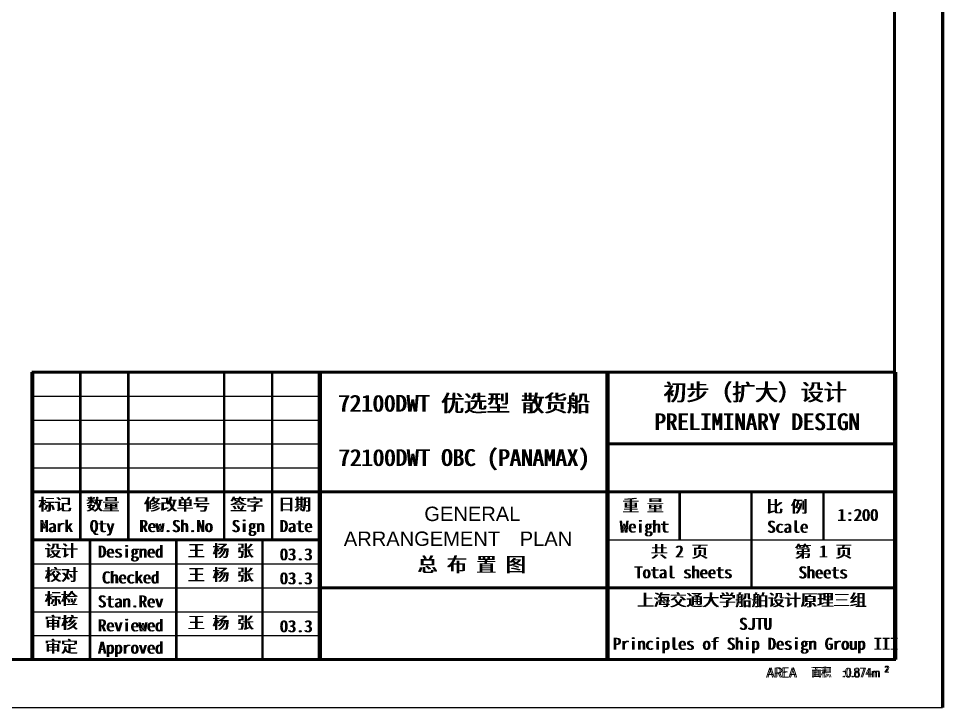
# Model space of a CAD drawing. Header units: millimetres. Extents: x 219888 to 472088, y 91183 to 209983.
# Drawn here: x 433537 to 472088, y 91183 to 119942 of the extents above; entities that cross this region are included whole.
import ezdxf

# ---------------------------------------------------------------- set-up
doc = ezdxf.new("R2010")
doc.units = ezdxf.units.MM
doc.styles.add('CHINESE', font='short', dxfattribs={"bigfont": 'hzdxf'})
doc.styles.add('HZ', font='isocp.shx', dxfattribs={"height": 250, "bigfont": 'spec_bar.shx'})
doc.styles.add('R75', font='romanc', dxfattribs={"width": 0.75})
doc.styles.get("Standard").update_dxf_attribs({"font": 'arial.ttf', "height": 600})

# ---------------------------------------------------------------- blocks, each defined once
blk = doc.blocks.new('A$C4bfd895b')
at = {"lineweight": 60}
for p, q in [((0, 12727), (36000, 12727)), ((0, 12727), (0, 727)), ((12000, 12727), (12000, 727)), ((24000, 12727), (24000, 727)), ((36000, 12727), (36000, 727)), ((24000, 9727), (36000, 9727)), ((0, 7727), (12000, 7727)), ((12000, 7727), (36000, 7727)), ((0, 5727), (12000, 5727)), ((12000, 3727), (36000, 3727)), ((0, 727), (36000, 727))]:
    blk.add_line(p, q, dxfattribs=at)
at = {"linetype": 'Continuous'}
for p, q in [((2000, 12727), (2000, 5727)), ((4000, 12727), (4000, 5727)), ((8000, 12727), (8000, 5727)), ((10000, 12727), (10000, 5727)), ((0, 11727), (12000, 11727)), ((0, 10727), (12000, 10727)), ((0, 9727), (12000, 9727)), ((0, 8727), (12000, 8727)), ((27000, 7727), (27000, 5727)), ((30000, 7727), (30000, 3727)), ((33000, 7727), (33000, 5727)), ((2400, 5727), (2400, 727)), ((6000, 5727), (6000, 727)), ((9600, 5727), (9600, 727)), ((24000, 5727), (36000, 5727)), ((0, 4727), (12000, 4727)), ((0, 3727), (12000, 3727)), ((0, 2727), (12000, 2727)), ((0, 1727), (12000, 1727))]:
    blk.add_line(p, q, dxfattribs=at)
at = {"style": 'R75', "width": 0.75}
for s, height, p in [('2', 256, (35567, 201)), (':0.874m', 376.2, (33801, 0))]:
    blk.add_text(s, height=height, dxfattribs=at).set_placement(p)
at = {"color": 7, "style": 'CHINESE'}
for s, insert, char_height, width, attachment_point in [('{\\f楷体_GB2312|b0|i0|c134|p49;初步（扩大）设计}', (30157, 11841), 700, 11721.9, 5), ('{\\f楷体_GB2312|b0|i0|c134|p49;72100DWT \\fSimSun|b0|i0|c134|p2;优选型\\f楷体_GB2312|b0|i0|c134|p49; \\fSimSun|b0|i0|c134|p2;散货船}', (18019, 11385), 700, 11721.9, 5), ('{\\f楷体_GB2312|b0|i0|c134|p49;PRELIMINARY DESIGN}', (30246, 10649), 700, 11721.9, 5), ('{\\f楷体_GB2312|b0|i0|c134|p49;72100DWT OBC (PANAMAX)}', (18019, 9066), 700, 11721.9, 5), ('{\\f楷体_GB2312|b0|i0|c134|p49;标记}', (264, 7457), 500, 1968.1, 1), ('{\\f楷体_GB2312|b0|i0|c134|p49;数量}', (2264, 7457), 500, 1968.1, 1), ('{\\f楷体_GB2312|b0|i0|c134|p49;修改单号}', (4673, 7457), 500, 3753.45, 1), ('{\\f楷体_GB2312|b0|i0|c134|p49;签字}', (8264, 7457), 500, 1968.1, 1), ('{\\f楷体_GB2312|b0|i0|c134|p49;日期}', (10264, 7457), 500, 1968.1, 1), ('{\\f楷体_GB2312|b0|i0|c134|p49;重 量}', (24630, 7413), 500, 2091.66, 1), ('{\\f楷体_GB2312|b0|i0|c134|p49;比 例}', (30634, 7366), 500, 2087.83, 1), ('{\\f楷体_GB2312|b0|i0|c134|p49;1:200}', (33598, 7016), 500, 2087.83, 1), ('{\\f楷体_GB2312|b0|i0|c134|p49;Mark}', (330, 6550), 500, 1954.13, 1), ('{\\f楷体_GB2312|b0|i0|c134|p49;Qty}', (2409, 6550), 500, 1874.69, 1), ('{\\f楷体_GB2312|b0|i0|c134|p49;Rew.Sh.No}', (4478, 6550), 500, 4196.81, 1), ('{\\f楷体_GB2312|b0|i0|c134|p49;Sign}', (8330, 6550), 500, 1954.13, 1), ('{\\f楷体_GB2312|b0|i0|c134|p49;Weight}', (24522, 6530), 500, 2251.85, 1), ('{\\f楷体_GB2312|b0|i0|c134|p49;Date}', (10330, 6550), 500, 1954.13, 1), ('{\\f楷体_GB2312|b0|i0|c134|p49;Scale}', (30671, 6522), 500, 2195.85, 1), ('{\\f楷体_GB2312|b0|i0|c134|p49;设计}', (528, 5522), 500, 1968.1, 1), ('{\\f楷体_GB2312|b0|i0|c134|p49;Designed}', (4107, 5151), 500, 2698.86, 5), ('{\\fSimSun|b0|i0|c134|p2;王 杨 张}', (6506, 5522), 500, 3457.15, 1), ('{\\f楷体_GB2312|b0|i0|c134|p49;共 2 页}', (27005, 5213), 500, 4018.53, 5), ('{\\f楷体_GB2312|b0|i0|c134|p49;第 1 页}', (33005, 5213), 500, 2898.62, 5), ('{\\f楷体_GB2312|b0|i0|c134|p49;03.3}', (10330, 5371), 500, 1954.13, 1), ('{\\f楷体_GB2312|b0|i0|c134|p49;总 布 置 图}', (16083, 4997), 600, 5337.24, 1), ('{\\f楷体_GB2312|b0|i0|c134|p49;Total sheets}', (27165, 4366), 500, 5230.29, 5), ('{\\f楷体_GB2312|b0|i0|c134|p49;Sheets}', (32996, 4361), 500, 5230.29, 5), ('{\\f楷体_GB2312|b0|i0|c134|p49;校对}', (528, 4522), 500, 1968.1, 1), ('{\\f楷体_GB2312|b0|i0|c134|p49;Checked}', (4107, 4151), 500, 2698.86, 5), ('{\\fSimSun|b0|i0|c134|p2;王 杨 张}', (6506, 4522), 500, 3457.15, 1), ('{\\f楷体_GB2312|b0|i0|c134|p49;03.3}', (10330, 4371), 500, 1954.13, 1), ('{\\f楷体_GB2312|b0|i0|c134|p49;标检}', (528, 3522), 500, 1968.1, 1), ('{\\fSimSun|b0|i0|c134|p2;上海交通大学船舶设计原理三组}', (30020, 3185), 500, 11721.9, 5), ('{\\f楷体_GB2312|b0|i0|c134|p49;Stan.Rev}', (4107, 3151), 500, 2698.86, 5), ('{\\f楷体_GB2312|b0|i0|c134|p49;审核}', (528, 2522), 500, 1968.1, 1), ('{\\f楷体_GB2312|b0|i0|c134|p49;Reviewed}', (4107, 2151), 500, 2698.86, 5), ('{\\fSimSun|b0|i0|c134|p2;王 杨 张}', (6506, 2522), 500, 3457.15, 1), ('{\\f楷体_GB2312|b0|i0|c134|p49;03.3}', (10330, 2371), 500, 1954.13, 1), ('{\\f楷体_GB2312|b0|i0|c134|p49;SJTU \\PPrinciples of Ship Design Group III }', (30177, 1721), 500, 11721.9, 5), ('{\\f楷体_GB2312|b0|i0|c134|p49;审定}', (528, 1522), 500, 1968.1, 1), ('{\\f楷体_GB2312|b0|i0|c134|p49;Approved}', (4107, 1151), 500, 2698.86, 5)]:
    blk.add_mtext(s, dxfattribs=dict(at, insert=insert, char_height=char_height, width=width, attachment_point=attachment_point))
for tag, p in [('GENERAL', (16333, 6510)), ('ARRANGEMENT', (12974, 5472)), ('PLAN', (20311, 5472))]:
    blk.add_attdef(tag, p, '', height=600)

msp = doc.modelspace()

# ---------------------------------------------------------------- linework, layer by layer
at = {"color": 0, "linetype": 'Continuous', "lineweight": 100}
msp.add_line((472087.982, 209982.693), (472087.982, 91182.693), dxfattribs=at)
at = {"color": 1, "linetype": 'Continuous', "lineweight": 60}
for p in [(470087.982, 207982.693), (224887.982, 93182.693)]:
    msp.add_line(p, (470087.982, 93182.693), dxfattribs=at)
at = {"lineweight": 60}
for p, q in [((434137.263, 105182.693), (470137.263, 105182.693)), ((434137.263, 105182.693), (434137.263, 93182.693)), ((446137.263, 105182.693), (446137.263, 93182.693)), ((458137.263, 105182.693), (458137.263, 93182.693)), ((470137.263, 105182.693), (470137.263, 93182.693)), ((458137.263, 102182.693), (470137.263, 102182.693)), ((434137.263, 100182.693), (446137.263, 100182.693)), ((446137.263, 100182.693), (470137.263, 100182.693)), ((434137.263, 98182.693), (446137.263, 98182.693)), ((446137.263, 96182.693), (470137.263, 96182.693)), ((434137.263, 93182.693), (470137.263, 93182.693))]:
    msp.add_line(p, q, dxfattribs=at)
at = {"linetype": 'Continuous'}
for p, q in [((436137.263, 105182.693), (436137.263, 98182.693)), ((438137.263, 105182.693), (438137.263, 98182.693)), ((442137.263, 105182.693), (442137.263, 98182.693)), ((444137.263, 105182.693), (444137.263, 98182.693)), ((434137.263, 104182.693), (446137.263, 104182.693)), ((434137.263, 103182.693), (446137.263, 103182.693)), ((434137.263, 102182.693), (446137.263, 102182.693)), ((434137.263, 101182.693), (446137.263, 101182.693)), ((461137.263, 100182.693), (461137.263, 98182.693)), ((464137.263, 100182.693), (464137.263, 96182.693)), ((467137.263, 100182.693), (467137.263, 98182.693)), ((436537.263, 98182.693), (436537.263, 93182.693)), ((440137.263, 98182.693), (440137.263, 93182.693)), ((443737.263, 98182.693), (443737.263, 93182.693)), ((458137.263, 98182.693), (470137.263, 98182.693)), ((434137.263, 97182.693), (446137.263, 97182.693)), ((434137.263, 96182.693), (446137.263, 96182.693)), ((434137.263, 95182.693), (446137.263, 95182.693)), ((434137.263, 94182.693), (446137.263, 94182.693))]:
    msp.add_line(p, q, dxfattribs=at)
at = {"color": 7, "linetype": 'Continuous'}
msp.add_line((219887.982, 91182.693), (472087.982, 91182.693), dxfattribs=at)

# ---------------------------------------------------------------- block references
at = {"color": 7}
msp.add_blockref('A$C4bfd895b', (434087.982, 92455.888), dxfattribs=at)

# ---------------------------------------------------------------- texts
at = {"style": 'R75', "width": 0.75}
for s, height, p in [('2', 256.5, (469704.332, 92656.615)), (':0.874m', 376.2, (467938.107, 92455.888))]:
    msp.add_text(s, height=height, dxfattribs=at).set_placement(p)
at = {"style": 'HZ'}
for s, p in [('AREA', (464701.965, 92427.385)), ('AREA', (464764.558, 92432.396)), ('面积', (466594.85, 92427.385)), ('面积', (466657.443, 92432.396))]:
    msp.add_text(s, height=427.5, dxfattribs=at).set_placement(p)
at = {"color": 7, "style": 'CHINESE'}
for s, insert, char_height, width, attachment_point in [('{\\f楷体_GB2312|b0|i0|c134|p49;初步（扩大）设计}', (464293.783, 104297.082), 700, 11721.90183, 5), ('{\\f楷体_GB2312|b0|i0|c134|p49;72100DWT \\fSimSun|b0|i0|c134|p2;优选型\\f楷体_GB2312|b0|i0|c134|p49; \\fSimSun|b0|i0|c134|p2;散货船}', (452156.614, 103840.45), 700, 11721.90183, 5), ('{\\f楷体_GB2312|b0|i0|c134|p49;PRELIMINARY DESIGN}', (464382.911, 103104.466), 700, 11721.9018, 5), ('{\\f楷体_GB2312|b0|i0|c134|p49;72100DWT OBC (PANAMAX)}', (452156.614, 101521.78), 700, 11721.90183, 5), ('{\\f楷体_GB2312|b0|i0|c134|p49;标记}', (434401.715, 99912.393), 500, 1968.09748, 1), ('{\\f楷体_GB2312|b0|i0|c134|p49;数量}', (436401.715, 99912.393), 500, 1968.0974, 1), ('{\\f楷体_GB2312|b0|i0|c134|p49;修改单号}', (438810.619, 99912.393), 500, 3753.45172, 1), ('{\\f楷体_GB2312|b0|i0|c134|p49;签字}', (442401.715, 99912.393), 500, 1968.0974, 1), ('{\\f楷体_GB2312|b0|i0|c134|p49;日期}', (444401.715, 99912.393), 500, 1968.0974, 1), ('{\\f楷体_GB2312|b0|i0|c134|p49;重 量}', (458767.574, 99868.993), 500, 2091.6576, 1), ('{\\f楷体_GB2312|b0|i0|c134|p49;比 例}', (464771.403, 99821.614), 500, 2087.82846, 1), ('{\\f楷体_GB2312|b0|i0|c134|p49;1:200}', (467734.813, 99471.472), 500, 2087.8285, 1), ('{\\f楷体_GB2312|b0|i0|c134|p49;Mark}', (434467.106, 99006.169), 500, 1954.13099, 1), ('{\\f楷体_GB2312|b0|i0|c134|p49;Qty}', (436546.545, 99006.169), 500, 1874.69246, 1), ('{\\f楷体_GB2312|b0|i0|c134|p49;Rew.Sh.No}', (438615.746, 99006.169), 500, 4196.80973, 1), ('{\\f楷体_GB2312|b0|i0|c134|p49;Sign}', (442467.106, 99006.169), 500, 1954.131, 1), ('{\\f楷体_GB2312|b0|i0|c134|p49;Date}', (444467.106, 99006.169), 500, 1954.131, 1), ('{\\f楷体_GB2312|b0|i0|c134|p49;Weight}', (458658.803, 98985.785), 500, 2251.85282, 1), ('{\\f楷体_GB2312|b0|i0|c134|p49;Scale}', (464808.124, 98977.41), 500, 2195.84728, 1), ('{\\f楷体_GB2312|b0|i0|c134|p49;设计}', (434665.02, 97978.191), 500, 1968.0974, 1), ('{\\f楷体_GB2312|b0|i0|c134|p49;Designed}', (438244.316, 97607.246), 500, 2698.8555, 5), ('{\\fSimSun|b0|i0|c134|p2;王 杨 张}', (440643.365, 97978.191), 500, 3457.15415, 1), ('{\\f楷体_GB2312|b0|i0|c134|p49;共 2 页}', (461142.001, 97668.906), 500, 4018.527, 5), ('{\\f楷体_GB2312|b0|i0|c134|p49;第 1 页}', (467142.001, 97668.906), 500, 2898.6244, 5), ('{\\f楷体_GB2312|b0|i0|c134|p49;03.3}', (444467.106, 97827.195), 500, 1954.131, 1), ('{\\f楷体_GB2312|b0|i0|c134|p49;总 布 置 图}', (450220.674, 97453.166), 600, 5337.23662, 1), ('{\\f楷体_GB2312|b0|i0|c134|p49;校对}', (434665.02, 96978.191), 500, 1968.0974, 1), ('{\\f楷体_GB2312|b0|i0|c134|p49;Checked}', (438244.316, 96607.246), 500, 2698.8556, 5), ('{\\fSimSun|b0|i0|c134|p2;王 杨 张}', (440643.365, 96978.191), 500, 3457.1542, 1), ('{\\f楷体_GB2312|b0|i0|c134|p49;03.3}', (444467.106, 96827.195), 500, 1954.131, 1), ('{\\f楷体_GB2312|b0|i0|c134|p49;Total sheets}', (461301.987, 96822.043), 500, 5230.29054, 5), ('{\\f楷体_GB2312|b0|i0|c134|p49;Sheets}', (467132.892, 96816.394), 500, 5230.2906, 5), ('{\\f楷体_GB2312|b0|i0|c134|p49;标检}', (434665.02, 95978.191), 500, 1968.0974, 1), ('{\\fSimSun|b0|i0|c134|p2;上海交通大学船舶设计原理三组}', (464157.683, 95640.828), 500, 11721.9018, 5), ('{\\f楷体_GB2312|b0|i0|c134|p49;Stan.Rev}', (438244.316, 95607.246), 500, 2698.8556, 5), ('{\\f楷体_GB2312|b0|i0|c134|p49;审核}', (434665.02, 94978.191), 500, 1968.0974, 1), ('{\\f楷体_GB2312|b0|i0|c134|p49;Reviewed}', (438244.316, 94607.246), 500, 2698.8556, 5), ('{\\fSimSun|b0|i0|c134|p2;王 杨 张}', (440643.365, 94978.191), 500, 3457.15415, 1), ('{\\f楷体_GB2312|b0|i0|c134|p49;SJTU \\PPrinciples of Ship Design Group III }', (464314.569, 94177.165), 500, 11721.9018, 5), ('{\\f楷体_GB2312|b0|i0|c134|p49;03.3}', (444467.106, 94827.195), 500, 1954.131, 1), ('{\\f楷体_GB2312|b0|i0|c134|p49;审定}', (434665.02, 93978.191), 500, 1968.0974, 1), ('{\\f楷体_GB2312|b0|i0|c134|p49;Approved}', (438244.316, 93607.246), 500, 2698.8556, 5)]:
    msp.add_mtext(s, dxfattribs=dict(at, insert=insert, char_height=char_height, width=width, attachment_point=attachment_point))
for tag, p in [('GENERAL', (450470.159, 98966.059)), ('ARRANGEMENT', (447110.821, 97928.304)), ('PLAN', (454448.713, 97928.304))]:
    msp.add_attdef(tag, p, '', height=600)

doc.saveas('drawing.dxf')
